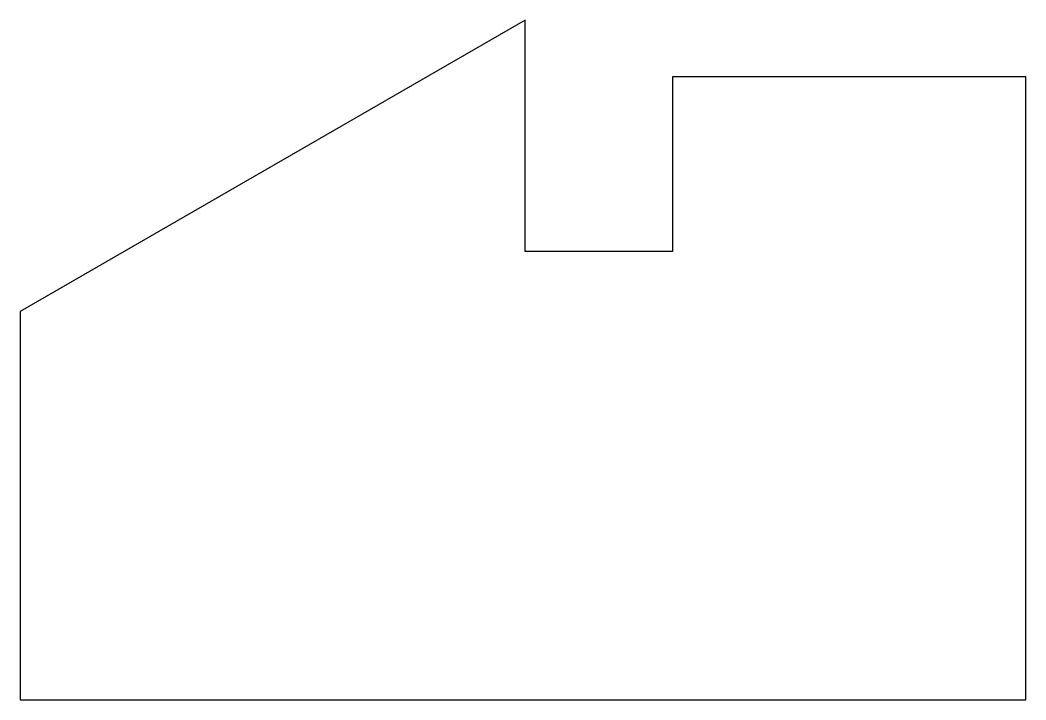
# Model space of a CAD drawing. Header units: inches. Extents: x -14.78 to -9.25, y -3.97 to -0.23.
import ezdxf

# ---------------------------------------------------------------- set-up
doc = ezdxf.new("R2010")
doc.units = ezdxf.units.IN
doc.layers.get('0').update_dxf_attribs({"linetype": 'CONTINUOUS'})

msp = doc.modelspace()

# ---------------------------------------------------------------- linework, layer by layer
msp.add_lwpolyline([(-12, -1.5), (-12, -0.2277), (-14.7776, -1.8314), (-14.7776, -3.967), (-9.2476, -3.967), (-9.2476, -0.54), (-11.19, -0.54), (-11.19, -1.5)], close=True)

doc.saveas('drawing.dxf')
